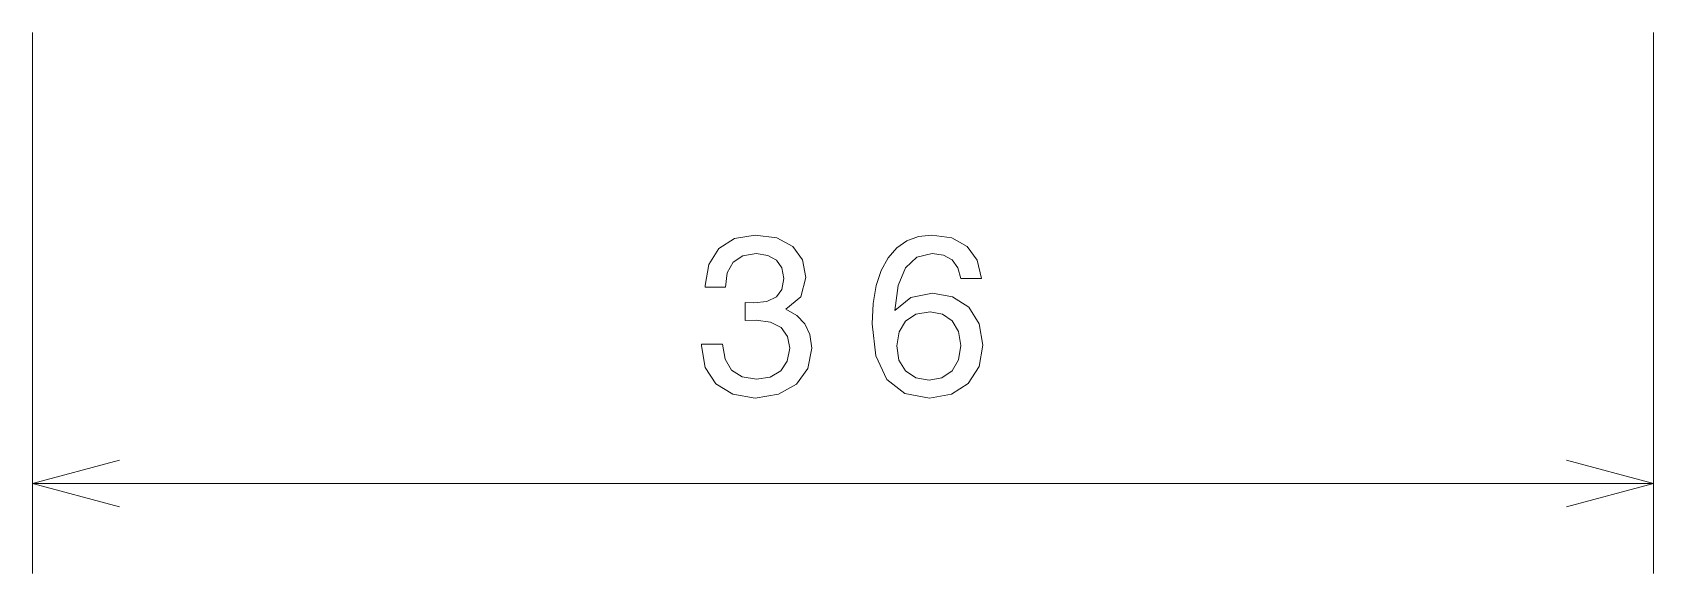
# Model space of a CAD drawing. Extents: x 0 to 297, y 0 to 210.
# Drawn here: x 67.67 to 103.67, y 97.72 to 109.75 of the extents above; entities that cross this region are included whole.
import ezdxf

# ---------------------------------------------------------------- set-up
doc = ezdxf.new("R2010")
doc.units = 0

msp = doc.modelspace()

# ---------------------------------------------------------------- linework, layer by layer
at = {"color": 7, "lineweight": 13, "ltscale": 0.300716}
for p, q in [((67.667374, 109.752213), (67.667374, 97.723579)), ((103.667374, 109.752213), (103.667374, 97.723579))]:
    msp.add_line(p, q, dxfattribs=at)
at = {"color": 7, "lineweight": 13}
msp.add_line((67.667374, 99.723579), (103.667374, 99.723579), dxfattribs=at)
for points in [[(82.528473, 102.823006), (82.528473, 102.787704), (82.609161, 102.303551), (82.846191, 101.940437), (83.219391, 101.70845), (83.713623, 101.622711), (84.238121, 101.70845), (84.631493, 101.930351), (84.883659, 102.283379), (84.974434, 102.737267), (84.93409, 103.034821), (84.823135, 103.276894), (84.641586, 103.463493), (84.399506, 103.599663), (84.727318, 103.871994), (84.843307, 104.30571), (84.767662, 104.699081), (84.550804, 104.996635), (84.197777, 105.183235), (83.713623, 105.248795), (83.259735, 105.168106), (82.911758, 104.946205), (82.684807, 104.593178), (82.609161, 104.124153), (82.609161, 104.088852), (83.058006, 104.088852), (83.098358, 104.411621), (83.229477, 104.643608), (83.441292, 104.784821), (83.738846, 104.835251), (84.001091, 104.794907), (84.192734, 104.688995), (84.308731, 104.517525), (84.354118, 104.285538), (84.308731, 104.038422), (84.187691, 103.871994), (83.975876, 103.771133), (83.688416, 103.740868), (83.49173, 103.745911), (83.49173, 103.347496), (83.738846, 103.357582), (84.056564, 103.312195), (84.293594, 103.191162), (84.434807, 102.994476), (84.485245, 102.737267), (84.429764, 102.444763), (84.283508, 102.227905), (84.051521, 102.091736), (83.743889, 102.046349), (83.426163, 102.096779), (83.194176, 102.248077), (83.04792, 102.49015), (82.992447, 102.823006)], [(88.745758, 104.280495), (88.64994, 104.688995), (88.42804, 104.991592), (88.085098, 105.183235), (87.641296, 105.248795), (87.343742, 105.213493), (87.08654, 105.117668), (86.859589, 104.961334), (86.667953, 104.739426), (86.516655, 104.462051), (86.405701, 104.124153), (86.335098, 103.725739), (86.314926, 103.276894), (86.395615, 102.560753), (86.642731, 102.041306), (87.041153, 101.728622), (87.585815, 101.622711), (88.075012, 101.713493), (88.448212, 101.950523), (88.690285, 102.323723), (88.776016, 102.797791), (88.690285, 103.276894), (88.458298, 103.64505), (88.100227, 103.877037), (87.656425, 103.957733), (87.177315, 103.856865), (86.819244, 103.569397), (86.894897, 104.124153), (87.056274, 104.522568), (87.303398, 104.759605), (87.646339, 104.840294), (87.898499, 104.79995), (88.090141, 104.694038), (88.216217, 104.517525), (88.281784, 104.280495)], [(88.286827, 102.79274), (88.231354, 102.475021), (88.090141, 102.232948), (87.863197, 102.071564), (87.580772, 102.021133), (87.283226, 102.071564), (87.056274, 102.227905), (86.910027, 102.469978), (86.864639, 102.787704), (86.91507, 103.10038), (87.056274, 103.33741), (87.288269, 103.488708), (87.600952, 103.544182), (87.873283, 103.488708), (88.090141, 103.342453), (88.231354, 103.105423)]]:
    msp.add_lwpolyline(points, close=True, dxfattribs=at)
for points in [[(69.599228, 100.241219), (67.667374, 99.723579), (69.599228, 99.20594)], [(101.735519, 99.20594), (103.667374, 99.723579), (101.735519, 100.241219)]]:
    msp.add_lwpolyline(points, dxfattribs=at)

doc.saveas('drawing.dxf')
